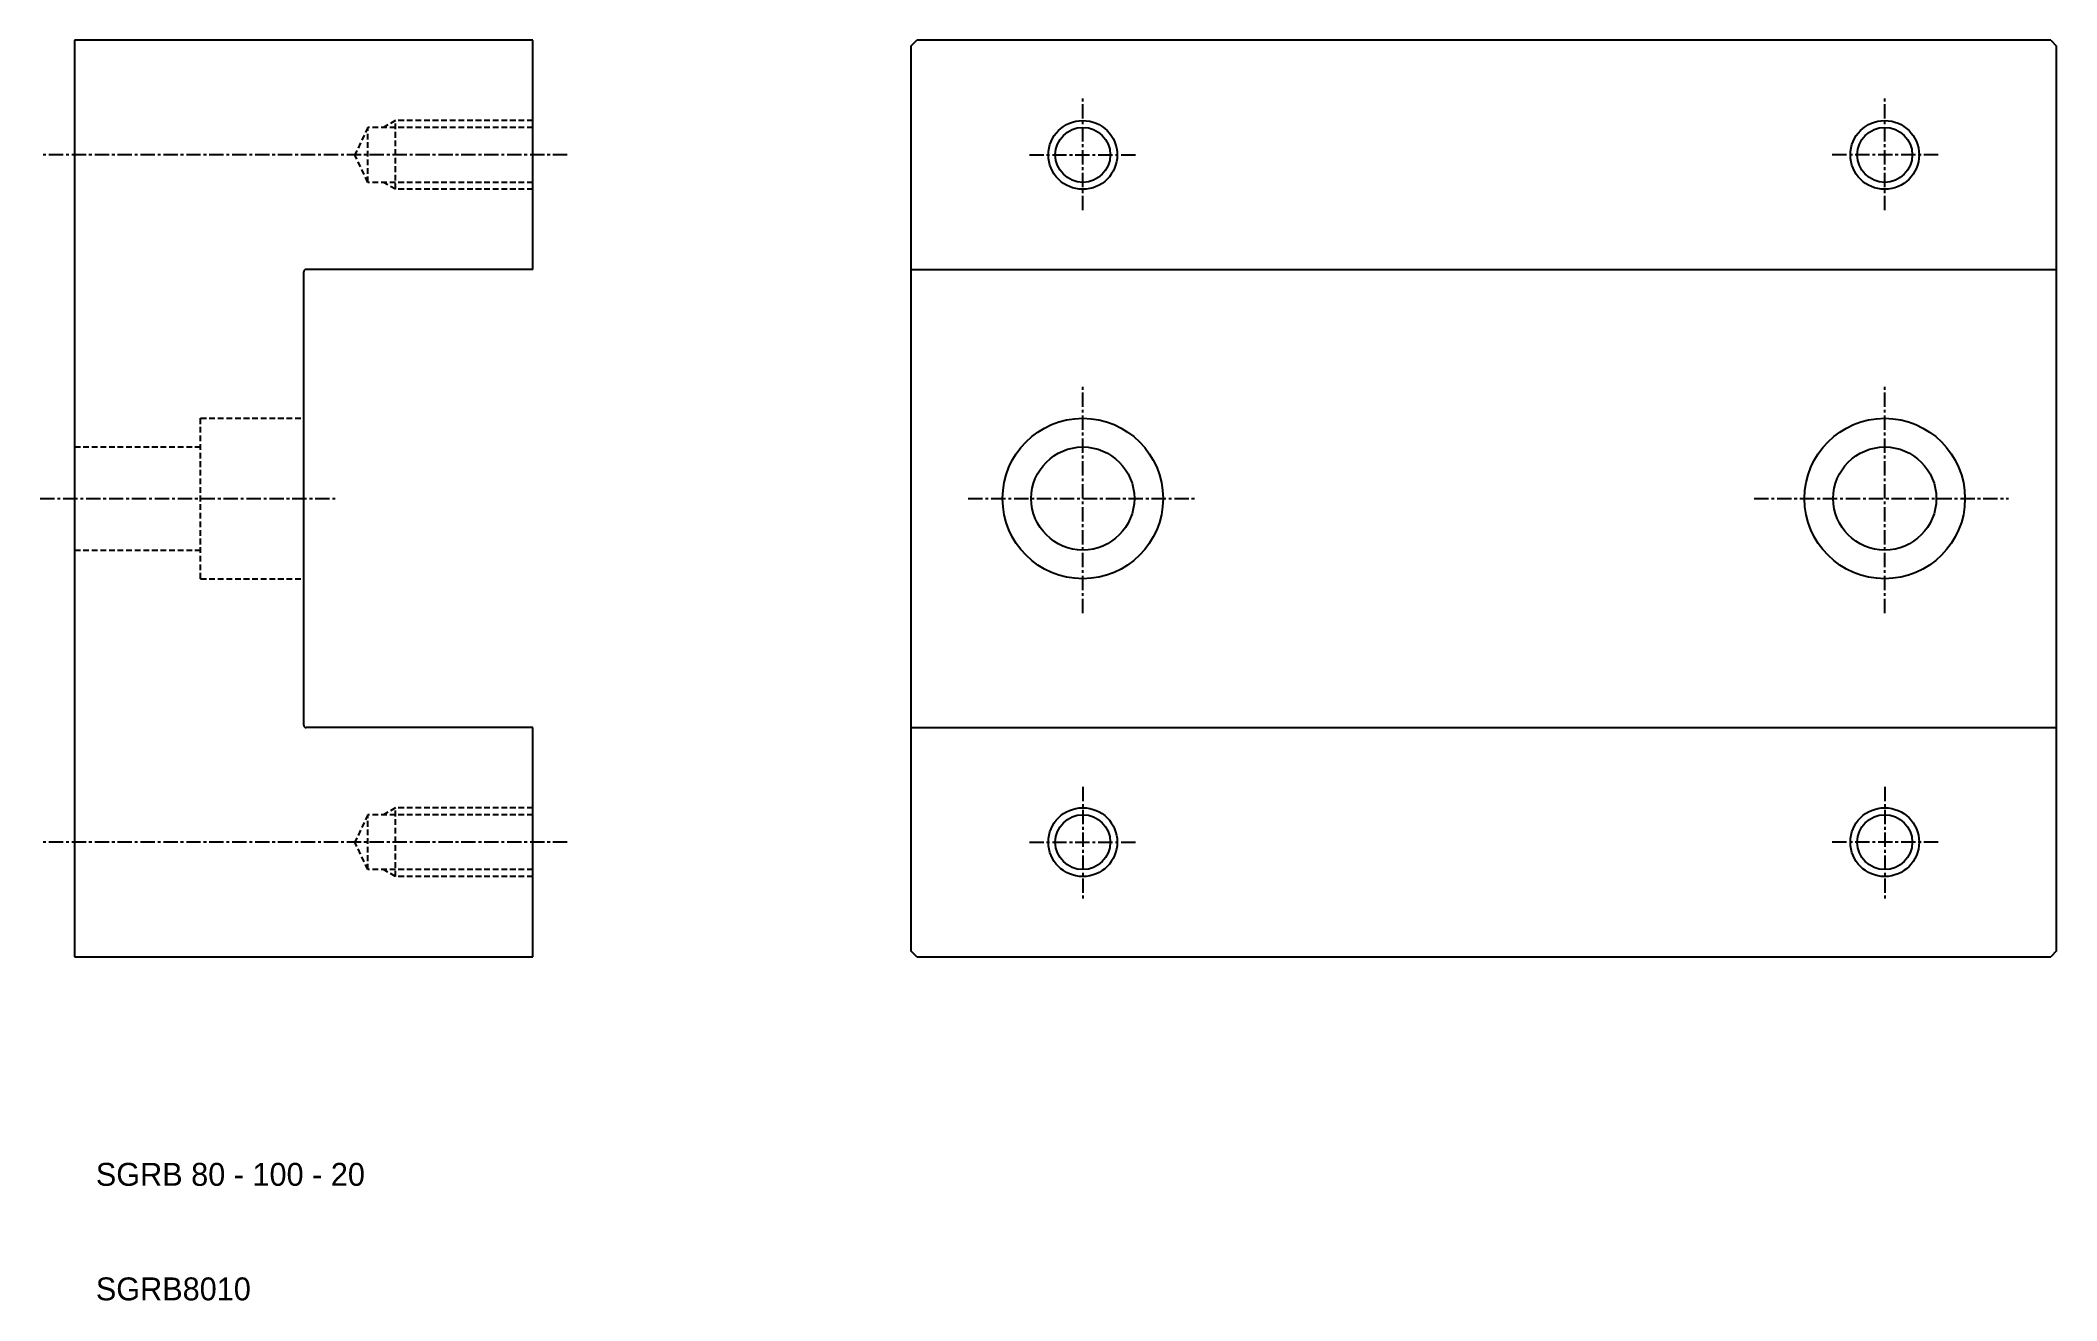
# Model space of a CAD drawing. Extents: x 5 to 181, y 10 to 120.
import ezdxf

# ---------------------------------------------------------------- set-up
doc = ezdxf.new("R2010")
doc.units = 0
doc.linetypes.add('CENTER', pattern=[2, 1.25, -0.25, 0.25, -0.25])
doc.linetypes.add('DASHED', pattern=[0.75, 0.5, -0.25])
doc.layers.get('0').update_dxf_attribs({"linetype": 'CONTINUOUS'})
doc.layers.add('CENTER', color=1, linetype='CENTER')

msp = doc.modelspace()

# ---------------------------------------------------------------- linework, layer by layer
at = {"color": 7, "linetype": 'CONTINUOUS'}
for p, q in [((8.15, 120), (8.15, 40)), ((48.15, 120), (8.15, 120)), ((48.15, 100), (48.15, 120)), ((81.15, 119.5), (81.65, 120)), ((180.65, 120), (81.65, 120)), ((180.65, 120), (181.15, 119.5)), ((81.15, 119.5), (81.15, 40.5)), ((181.15, 40.5), (181.15, 119.5)), ((28.15, 60.2), (28.15, 99.8)), ((48.15, 100), (28.35, 100)), ((81.15, 100), (181.15, 100)), ((48.15, 60), (28.35, 60)), ((48.15, 40), (48.15, 60)), ((81.15, 60), (181.15, 60)), ((81.65, 40), (81.15, 40.5)), ((181.15, 40.5), (180.65, 40)), ((8.15, 40), (48.15, 40)), ((81.65, 40), (180.65, 40))]:
    msp.add_line(p, q, dxfattribs=at)
at = {"color": 3, "linetype": 'DASHED'}
for p, q in [((36.15, 113), (35.12, 112.4)), ((48.15, 113), (36.15, 113)), ((36.15, 107), (36.15, 113)), ((33.75, 112.4), (32.61, 110)), ((48.15, 112.4), (33.75, 112.4)), ((33.75, 107.6), (33.75, 112.4)), ((33.75, 107.6), (32.61, 110)), ((48.15, 107.6), (33.75, 107.6)), ((36.15, 107), (35.12, 107.6)), ((48.15, 107), (36.15, 107)), ((19.15, 73), (19.15, 87)), ((19.15, 87), (28.15, 87)), ((8.15, 84.5), (19.15, 84.5)), ((8.15, 75.5), (19.15, 75.5)), ((19.15, 73), (28.15, 73)), ((36.15, 53), (35.12, 52.4)), ((48.15, 53), (36.15, 53)), ((36.15, 47), (36.15, 53)), ((33.75, 52.4), (32.61, 50)), ((48.15, 52.4), (33.75, 52.4)), ((33.75, 47.6), (33.75, 52.4)), ((33.75, 47.6), (32.61, 50)), ((48.15, 47.6), (33.75, 47.6)), ((36.15, 47), (35.12, 47.6)), ((48.15, 47), (36.15, 47))]:
    msp.add_line(p, q, dxfattribs=at)
at = {"color": 3}
for centre in [(96.15, 110), (166.15, 110), (96.15, 50), (166.15, 50)]:
    msp.add_circle(centre, 3, dxfattribs=at)
at = {"color": 7, "linetype": 'CONTINUOUS'}
for centre, radius in [((96.15, 110), 2.4), ((166.15, 110), 2.4), ((96.15, 80), 7), ((166.15, 80), 7), ((96.15, 80), 4.5), ((166.15, 80), 4.5), ((96.15, 50), 2.4), ((166.15, 50), 2.4)]:
    msp.add_circle(centre, radius, dxfattribs=at)
for centre, start, end in [((28.35, 99.8), 90, 180), ((28.35, 60.2), 180, 270)]:
    msp.add_arc(centre, 0.2, start, end, dxfattribs=at)
at = {"layer": 'CENTER', "color": 1, "linetype": 'CENTER'}
for p, q in [((96.15, 105.17), (96.15, 115)), ((166.15, 105.17), (166.15, 115)), ((51.15, 110), (5.15, 110)), ((91.49, 110), (100.91, 110)), ((170.82, 110), (161.4, 110)), ((96.15, 70), (96.15, 90)), ((166.15, 70), (166.15, 90)), ((5.15, 80), (31.15, 80)), ((86.15, 80), (106.15, 80)), ((154.75, 80), (176.95, 80)), ((96.15, 54.83), (96.15, 45)), ((166.15, 54.83), (166.15, 45)), ((51.15, 50), (5.15, 50)), ((91.49, 50), (100.91, 50)), ((170.82, 50), (161.4, 50))]:
    msp.add_line(p, q, dxfattribs=at)

# ---------------------------------------------------------------- texts
at = {"color": 7, "linetype": 'CONTINUOUS'}
for s, p in [('SGRB 80 - 100 - 20', (10, 20)), ('SGRB8010', (10, 10))]:
    msp.add_text(s, height=2, dxfattribs=at).set_placement(p)

doc.saveas('drawing.dxf')
